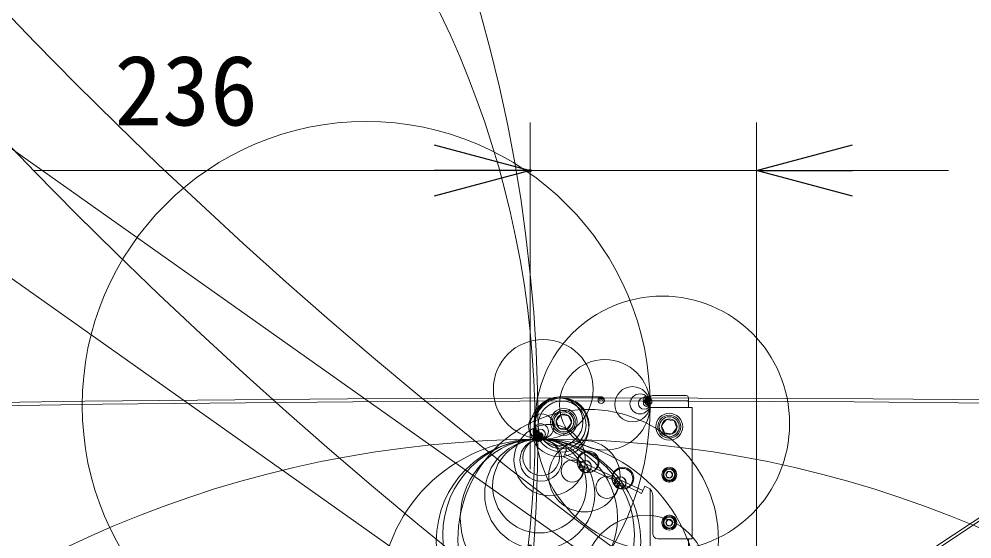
# Model space of a CAD drawing. Units: millimetres, scale not verified. Extents: x -2243 to 8485, y -2083 to 9787.
# Drawn here: x 26.38 to 51.22, y 31.8 to 45.35 of the extents above; entities that cross this region are included whole.
import ezdxf
from ezdxf.enums import TextEntityAlignment as Align

# ---------------------------------------------------------------- set-up
doc = ezdxf.new("R2010")
doc.units = ezdxf.units.MM
doc.header["$LTSCALE"] = 0.125
doc.header["$PDMODE"] = 32
doc.header["$PDSIZE"] = 0.0625
doc.layers.add('0-0_0', color=7, linetype='Continuous')
doc.layers.add('0-6_Defpoints', color=7, linetype='Continuous')
doc.layers.add('0-4_SUNPO', color=3, linetype='Continuous', lineweight=18)
doc.layers.add('0-5_GAIKEI', color=8, linetype='Continuous', lineweight=18)
doc.styles.add('ＭＳ ゴシック', font='')
doc.styles.get('ＭＳ ゴシック').set_extended_font_data('MS Gothic')

# ---------------------------------------------------------------- blocks, each defined once
blk = doc.blocks.new('_Open30')
at = {"layer": '0-0_0'}
blk.add_line((0, 0), (-1, 0), dxfattribs=at)
blk.add_lwpolyline([(-1, 0.26795), (0, 0), (-1, -0.26795)], dxfattribs=at)
blk = doc.blocks.new('D5')
at = {"layer": '0-4_SUNPO'}
for p, q in [((233.1992, 221.1178), (233.1992, 230.1508)), ((239.1031, 218.1066), (239.1031, 230.1508)), ((230.6992, 228.9008), (220.2826, 228.9008)), ((239.1031, 228.9008), (233.1992, 228.9008)), ((241.6031, 228.9008), (244.1031, 228.9008))]:
    blk.add_line(p, q, dxfattribs=at)
at = {"layer": '0-6_Defpoints'}
for p in [(233.1992, 228.9008), (233.1992, 219.1178), (239.1031, 216.1066)]:
    blk.add_point(p, dxfattribs=at)
at = {"layer": '0-4_SUNPO', "xscale": 2.5, "yscale": 2.5}
blk.add_blockref('_Open30', (233.1992, 228.9008), dxfattribs=at)
at = {"layer": '0-4_SUNPO', "xscale": 2.5, "yscale": 2.5, "rotation": 180}
blk.add_blockref('_Open30', (239.1031, 228.9008), dxfattribs=at)
at = {"layer": '0-4_SUNPO', "color": 7, "style": 'ＭＳ ゴシック'}
blk.add_text('236', height=1.833, dxfattribs=at).set_placement((222.3659, 229.5258), align=Align.BOTTOM_LEFT)

msp = doc.modelspace()

# ---------------------------------------------------------------- linework, layer by layer
at = {"layer": '0-5_GAIKEI', "color": 7}
for p, q in [((42.8917, 35.5386), (43.7663, 35.5386)), ((41.5547, 35.5011), (40.4551, 35.5011)), ((41.5797, 35.4882), (41.5797, 35.4761)), ((42.7853, 35.4761), (42.6293, 35.4761)), ((42.7853, 35.3961), (42.6293, 35.3961)), ((42.6959, 35.4761), (42.6376, 35.4761)), ((42.7853, 35.4761), (42.6959, 35.4761)), ((42.8292, 35.2262), (42.8292, 35.4761)), ((42.8292, 35.4011), (43.8288, 35.4011)), ((43.8288, 35.4761), (43.8288, 35.2262)), ((43.9213, 35.2262), (42.8292, 35.2262)), ((43.9213, 31.8026), (43.9213, 35.2262)), ((39.8054, 34.4515), (39.8054, 34.8514)), ((40.4184, 34.7846), (40.3799, 34.8779)), ((40.457, 34.6912), (40.4184, 34.7846)), ((40.7418, 34.9182), (40.7032, 35.0115)), ((40.7803, 34.8248), (40.7418, 34.9182)), ((43.5292, 34.6999), (43.4521, 34.8866)), ((39.8304, 34.4465), (39.8304, 34.6025)), ((39.8304, 34.5515), (39.8304, 34.4515)), ((39.9104, 34.603), (39.9104, 34.447)), ((43.1673, 34.6596), (43.1288, 34.753)), ((43.2059, 34.5663), (43.1673, 34.6596)), ((39.8324, 34.4265), (39.8183, 34.4265)), ((39.8304, 34.508), (39.8304, 34.447)), ((39.8304, 34.4515), (39.8305, 34.4464)), ((39.8304, 34.447), (39.8304, 34.4454)), ((39.8304, 34.4454), (39.8305, 34.4414)), ((40.011, 34.4015), (39.8729, 34.4015)), ((39.9502, 34.4032), (39.9497, 34.4032)), ((39.9614, 34.4032), (39.9502, 34.4032)), ((40.0129, 34.4015), (40.011, 34.4015)), ((40.037, 34.4002), (40.0325, 34.4006)), ((40.6824, 33.8882), (42.4943, 33.0433)), ((41.0092, 33.6724), (40.9976, 33.6406)), ((41.1363, 33.6132), (41.0092, 33.6724)), ((41.0286, 33.6992), (41.0149, 33.6698)), ((41.0633, 33.5573), (41.0604, 33.5591)), ((41.0668, 33.5557), (41.0727, 33.5529)), ((41.0806, 33.5492), (41.0866, 33.5464)), ((41.0866, 33.5464), (41.0901, 33.5448)), ((41.0901, 33.5448), (41.0933, 33.5437)), ((41.0933, 33.5437), (41.1018, 33.5412)), ((41.1033, 33.5408), (41.1069, 33.54)), ((41.213, 33.5774), (41.1363, 33.6132)), ((41.1961, 33.5481), (41.213, 33.5774)), ((41.2074, 33.58), (41.2211, 33.6094)), ((41.2381, 33.6015), (41.2487, 33.6242)), ((43.3818, 33.5455), (43.2959, 33.5569)), ((43.4148, 33.4655), (43.3818, 33.5455)), ((43.2597, 33.4483), (43.2432, 33.4883)), ((43.2762, 33.4083), (43.2597, 33.4483)), ((43.319, 33.2847), (43.319, 33.3148)), ((43.339, 33.3148), (43.339, 33.2847)), ((41.9151, 33.25), (41.9036, 33.2182)), ((42.0422, 33.1907), (41.9151, 33.25)), ((41.9345, 33.2768), (41.9208, 33.2473)), ((41.9692, 33.1348), (41.9664, 33.1366)), ((41.9728, 33.1332), (41.9787, 33.1304)), ((41.9866, 33.1268), (41.9925, 33.124)), ((41.9925, 33.124), (41.996, 33.1224)), ((42.119, 33.1549), (42.0422, 33.1907)), ((42.1021, 33.1256), (42.119, 33.1549)), ((42.1133, 33.1575), (42.1271, 33.187)), ((42.144, 33.1791), (42.1546, 33.2017)), ((42.6076, 32.9905), (42.4943, 33.0433)), ((42.6414, 33.063), (42.6076, 32.9905)), ((42.6752, 33.1354), (42.6414, 33.063)), ((42.8292, 0.1034), (42.8292, 33.0976)), ((42.9042, 32.9191), (42.9042, 31.9275)), ((43.3818, 32.296), (43.2959, 32.3074)), ((43.4148, 32.216), (43.3818, 32.296)), ((43.2597, 32.1988), (43.2432, 32.2388)), ((43.2762, 32.1588), (43.2597, 32.1988)), ((43.4853, 32.2716), (43.5132, 32.2831)), ((43.518, 32.2635), (43.4896, 32.2517)), ((43.0291, 31.8026), (43.9213, 31.8026)), ((43.8288, 29.929), (43.8288, 31.8026))]:
    msp.add_line(p, q, dxfattribs=at)
for points in [[(40.503, 35.038), (40.4414, 34.958), (40.3799, 34.8779)], [(40.7032, 35.0115), (40.6031, 35.0248), (40.503, 35.038)], [(40.7803, 34.8248), (40.7188, 34.7447), (40.6572, 34.6647)], [(43.2519, 34.9131), (43.1903, 34.833), (43.1288, 34.753)], [(43.4521, 34.8866), (43.352, 34.8998), (43.2519, 34.9131)], [(40.6572, 34.6647), (40.5571, 34.6779), (40.457, 34.6912)], [(43.4061, 34.5397), (43.306, 34.553), (43.2059, 34.5663)], [(43.5292, 34.6999), (43.4677, 34.6198), (43.4061, 34.5397)], [(40.1167, 34.3781), (40.6558, 34.1267), (40.6368, 34.086)], [(40.6368, 34.086), (40.603, 34.0135), (42.6414, 33.063)], [(40.6824, 33.8882), (40.5692, 33.941), (40.603, 34.0135)], [(41.0222, 33.7298), (41.0116, 33.7071), (41.2381, 33.6015)], [(41.0637, 33.5577), (41.0633, 33.5573), (41.0668, 33.5557)], [(43.2959, 33.5569), (43.2696, 33.5226), (43.2432, 33.4883)], [(41.9281, 33.3073), (41.9176, 33.2847), (42.144, 33.1791)], [(43.3621, 33.3969), (43.3192, 33.4026), (43.2762, 33.4083)], [(43.4148, 33.4655), (43.3884, 33.4312), (43.3621, 33.3969)], [(41.9696, 33.1352), (41.9692, 33.1348), (41.9728, 33.1332)], [(42.6752, 33.1354), (42.6942, 33.1762), (42.7599, 33.1456)], [(43.2959, 32.3074), (43.2696, 32.2731), (43.2432, 32.2388)], [(43.3621, 32.1474), (43.3192, 32.1531), (43.2762, 32.1588)], [(43.4148, 32.216), (43.3884, 32.1817), (43.3621, 32.1474)]]:
    msp.add_lwpolyline(points, dxfattribs=at)
for centre, radius in [((3121.0125, 4423.2123), 5363.6628), ((3121.0125, 4419.8387), 5363.6628), ((3121.0125, 4397.0736), 5363.6629), ((116.5986, 132.3903), 125.487), ((116.5986, 129.0166), 125.487), ((116.5986, 106.2514), 125.487), ((222.4166, -226.1295), 309.8299), ((222.4166, -229.5032), 309.8299), ((211.0531, -210.0189), 290.1948), ((211.0531, -213.3926), 290.1948), ((0.4824, 34.6718), 39.428), ((14.8562, 34.6519), 24.9743), ((222.4166, -252.2683), 309.8299), ((211.0531, -236.1578), 290.1948), ((35.4286, 35.2786), 7.4006), ((43.148, 34.8107), 3.3178), ((40.0427, 35.7014), 1.2994), ((41.6497, 35.2967), 1.1795), ((42.3702, 35.3116), 0.4589), ((42.5667, 35.322), 0.262), ((42.7379, 35.434), 0.0913), ((41.7902, -1023.9259), 1059.4024), ((41.6137, -974.7855), 1010.1821), ((40.4639, 34.7118), 0.7645), ((40.5348, 34.7711), 0.7046), ((40.455, 34.8516), 0.6245), ((40.5353, 34.771), 0.6251), ((41.5553, 35.4171), 0.084), ((41.5578, 35.4468), 0.0542), ((41.5609, 35.4674), 0.0334), ((41.5646, 35.48), 0.0202), ((41.567, 35.4883), 0.0127), ((41.5678, 35.4864), 0.0131), ((41.57, 35.4891), 0.0096), ((42.6758, 35.3324), 0.1525), ((42.7403, 35.344), 0.0869), ((42.7861, 35.3844), 0.0917), ((42.762, 35.4362), 0.0671), ((42.7668, 35.3517), 0.0594), ((42.7858, 35.335), 0.0612), ((42.7786, 35.4389), 0.0503), ((42.7912, 35.4226), 0.0532), ((42.7888, 35.3543), 0.0416), ((42.789, 35.362), 0.0349), ((42.7932, 35.4433), 0.0351), ((42.7959, 35.4384), 0.0367), ((42.7925, 35.3649), 0.0304), ((42.8005, 35.4472), 0.0268), ((41.2159, 31.7808), 3.3952), ((39.9915, 34.7331), 0.3298), ((40.5801, 34.8514), 0.3499), ((40.5801, 34.8514), 0.2999), ((40.5801, 34.8514), 0.2599), ((40.5801, 34.8514), 0.202), ((43.329, 34.7264), 0.3499), ((43.329, 34.7264), 0.2999), ((40.211, 33.8582), 0.9294), ((39.9798, 34.6037), 0.1999), ((43.329, 34.7264), 0.2599), ((43.329, 34.7264), 0.202), ((39.8725, 34.4949), 0.0933), ((39.8717, 34.488), 0.0852), ((39.8711, 34.476), 0.0744), ((39.9029, 34.4513), 0.0975), ((39.8838, 34.4505), 0.0784), ((39.9316, 34.446), 0.1012), ((39.9703, 34.5327), 0.1282), ((39.9612, 34.4874), 0.082), ((40.0718, 5.5111), 28.8924), ((39.9503, 30.2557), 4.1475), ((39.9207, 31.7391), 2.6642), ((39.9224, 31.9058), 2.4974), ((39.9302, 32.3549), 2.0483), ((39.9518, 32.9687), 1.4341), ((39.9479, 33.1815), 1.2223), ((39.9834, 33.8551), 0.5477), ((39.9895, 33.9279), 0.4747), ((39.8572, 34.4482), 0.0517), ((39.8438, 34.4462), 0.0382), ((39.8316, 34.4433), 0.0256), ((39.818, 34.4381), 0.0116), ((39.8234, 34.4403), 0.0169), ((39.8192, 34.4378), 0.012), ((39.8173, 34.4361), 0.00944), ((39.8681, 34.4544), 0.0526), ((39.8674, 34.4537), 0.0505), ((39.8633, 34.4377), 0.0352), ((39.8628, 34.438), 0.0343), ((39.9058, 34.4431), 0.0754), ((39.9012, 34.4434), 0.0707), ((39.8804, 34.4398), 0.0496), ((39.8788, 34.4383), 0.048), ((39.8661, 34.4352), 0.0345), ((39.8652, 34.4337), 0.0336), ((39.8592, 34.4301), 0.0266), ((39.859, 34.4311), 0.0263), ((39.9523, 34.4595), 0.0527), ((39.9455, 34.4457), 0.0374), ((39.9711, 34.4465), 0.0608), ((39.9532, 34.4437), 0.0426), ((39.941, 34.4396), 0.0298), ((41.117, 33.4357), 0.9294), ((41.2113, 33.81), 0.2836), ((41.2044, 33.7952), 0.2673), ((40.7997, 33.5696), 0.2878), ((41.1407, 33.6895), 0.1533), ((41.1431, 33.6909), 0.1556), ((41.1418, 33.6893), 0.1536), ((41.0435, 33.5954), 0.0182), ((41.0694, 33.5824), 0.0301), ((41.0713, 33.5788), 0.026), ((41.0718, 33.5754), 0.0227), ((41.0825, 33.5775), 0.0318), ((41.0733, 33.5705), 0.0176), ((41.0734, 33.5693), 0.0164), ((41.0855, 33.5693), 0.0231), ((41.087, 33.5633), 0.0169), ((41.0873, 33.5619), 0.0155), ((41.0928, 33.5602), 0.0164), ((42.1172, 33.3875), 0.2836), ((42.1103, 33.3727), 0.2673), ((43.329, 33.4769), 0.1937), ((43.329, 33.4771), 0.1926), ((43.329, 33.4769), 0.1624), ((43.329, 33.4769), 0.1424), ((43.329, 33.4769), 0.0866), ((41.7056, 33.1472), 0.2878), ((42.0466, 33.2671), 0.1533), ((42.049, 33.2685), 0.1556), ((42.0478, 33.2668), 0.1536), ((41.9495, 33.1729), 0.0182), ((41.9753, 33.16), 0.0301), ((41.9772, 33.1563), 0.026), ((41.9777, 33.1529), 0.0227), ((41.9884, 33.155), 0.0318), ((41.9792, 33.148), 0.0176), ((41.9793, 33.1469), 0.0164), ((41.9915, 33.1468), 0.0231), ((41.993, 33.1409), 0.0169), ((41.9932, 33.1395), 0.0155), ((41.9987, 33.1378), 0.0164), ((42.7064, 30.8049), 1.6137), ((43.329, 32.2274), 0.1937), ((43.3288, 32.2274), 0.1926), ((43.329, 32.2274), 0.1624), ((43.329, 32.2274), 0.1424), ((43.329, 32.2274), 0.0866)]:
    msp.add_circle(centre, radius, dxfattribs=at)
for centre, radius, start, end in [((42.8917, 35.4761), 0.0625, 90, 180), ((43.7663, 35.4761), 0.0625, 0, 90), ((40.4551, 34.8514), 0.6497, 90, 180), ((40.011, 34.1516), 0.2499, 65, 84.4286), ((41.0094, 33.6364), 0.0125, 160, 204.00071), ((41.1487, 33.6984), 0.1651, 204.00071, 232.76471), ((41.1457, 33.6883), 0.1543, 225.53768, 239.24277), ((41.8778, 33.0815), 0.9242, 149.09733, 149.59797), ((41.1433, 33.701), 0.1651, 257.23658, 285.99929), ((41.1853, 33.5543), 0.0125, 285.99929, 330), ((43.329, 33.4769), 0.1924, 272.97774, 267.02226), ((41.9153, 33.2139), 0.0125, 160, 204.00071), ((42.0547, 33.276), 0.1651, 204.00071, 232.76471), ((42.0517, 33.2658), 0.1543, 225.53768, 239.24277), ((42.7837, 32.659), 0.9242, 149.09733, 149.59797), ((42.0492, 33.2785), 0.1651, 257.23658, 285.99929), ((42.0913, 33.1319), 0.0125, 285.99929, 330), ((42.6543, 32.9191), 0.2499, 0, 65), ((43.329, 32.2274), 0.1924, 16.82352, 10.79966), ((43.0291, 31.9275), 0.125, 180, 270)]:
    msp.add_arc(centre, radius, start, end, dxfattribs=at)

# ---------------------------------------------------------------- block references
at = {"layer": '0-4_SUNPO'}
msp.add_blockref('D5', (-193.5, -187.5), dxfattribs=at)

doc.saveas('drawing.dxf')
